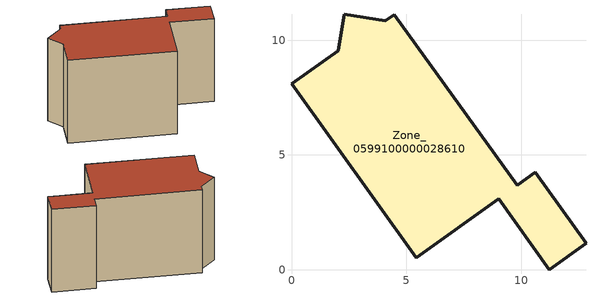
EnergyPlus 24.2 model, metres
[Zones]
Zone_0599100000028610
 floor ground (C_G): 9.02,3.1 5.42,0.53 0,8.1 2.03,9.55 2.3,11.13 4.08,10.84 4.47,11.11 9.83,3.67 10.62,4.24 12.83,1.15 11.23,0 z0
 wall outside (C_F): 5.42,0.53 9.02,3.1 11.23,0 12.83,1.15 10.62,4.24 9.83,3.67 4.47,11.11 4.08,10.84 2.3,11.13 2.03,9.55 0,8.1 5.42,0.53 z0:8.3
 roof outside (C_R): 2.3,11.13 2.03,9.55 0,8.1 5.42,0.53 9.02,3.1 11.23,0 12.83,1.15 10.62,4.24 9.83,3.67 4.47,11.11 4.08,10.84 z8.3
[BUILDING]
Pand.0599100000028610: North Axis=0; Terrain=City; Loads Convergence Tolerance Value=0.04; Temperature Convergence Tolerance Value=0.4; Solar Distribution=FullExterior; Maximum Number of Warmup Days=25; Minimum Number of Warmup Days=1
[Site:Location]
Rotterdam.The.Hague.AP_ZH_NLD Design_Conditions: Latitude=51.96; Longitude=4.45; Time Zone=1; Elevation=-4.5
[SITE:GROUNDTEMPERATURE:BUILDINGSURFACE]
18, 18, 18, 18, 18, 18, 18, 18, 18, 18, 18, 18
[MATERIAL] Thermal Absorptance=0.9; Solar Absorptance=0.7; Visible Absorptance=0.7
Name | Roughness | Thickness | Conductivity | Density | Specific Heat
G.TI.1975-1991 | MediumSmooth | 0.15 | 0.288461 | 540 | 1210
F.TI.1975-1991 | Rough | 0.3 | 0.230769 | 1920 | 840
R.TI.1975-1991 | MediumRough | 0.2 | 0.153846 | 1500 | 1000
[CONSTRUCTION]
C_G: G.TI.1975-1991
C_F: F.TI.1975-1991
C_R: R.TI.1975-1991
[ZONE]
Zone_0599100000028610: Type=1; Multiplier=1; Ceiling Height=Autocalculate; Volume=Autocalculate; Floor Area=autocalculate; Part of Total Floor Area=Yes
[ZONEINFILTRATION:DESIGNFLOWRATE]
Infil_Zone_0599100000028610: Zone or ZoneList or Space or SpaceList=Zone_0599100000028610; Schedule=AlwaysOn; Design Flow Rate Calculation Method=Flow/Area; Flow Rate per Floor Area=0.003; Constant Term Coefficient=1; Temperature Term Coefficient=0; Velocity Term Coefficient=0; Velocity Squared Term Coefficient=0
[HVACTEMPLATE:ZONE:IDEALLOADSAIRSYSTEM]
Zone_0599100000028610: Maximum Heating Supply Air Temperature=50; Minimum Cooling Supply Air Temperature=13; Maximum Heating Supply Air Humidity Ratio=0.0156; Minimum Cooling Supply Air Humidity Ratio=0.0077; Heating Limit=NoLimit; Cooling Limit=NoLimit; Dehumidification Control Type=ConstantSensibleHeatRatio; Cooling Sensible Heat Ratio=0.7; Dehumidification Setpoint=60; Humidification Control Type=None; Humidification Setpoint=30; Outdoor Air Method=None; Outdoor Air Flow Rate per Person=0.00944; Outdoor Air Flow Rate per Zone Floor Area=0; Outdoor Air Flow Rate per Zone=0; Demand Controlled Ventilation Type=None; Outdoor Air Economizer Type=NoEconomizer; Heat Recovery Type=None; Sensible Heat Recovery Effectiveness=0.7; Latent Heat Recovery Effectiveness=0.65
[ZONECONTROL:THERMOSTAT]
ThermostatControl_Zone_0599100000028610: Zone or ZoneList=Zone_0599100000028610; Control Type Schedule=DualSetpointControlType; Control 1=Thermostat_Zone_0599100000028610; Temperature Difference Between Cutout And Setpoint=0
[THERMOSTATSETPOINT:DUALSETPOINT]
Thermostat_Zone_0599100000028610: Heating Setpoint Temperature Schedule=HeatingSetpoint_Zone_0599100000028610; Cooling Setpoint Temperature Schedule=CoolingSetpoint_Zone_0599100000028610
[SCHEDULE:COMPACT]
HeatingSetpoint_Zone_0599100000028610: Through: 12/31, For: AllDays, Until: 24:00, 21
CoolingSetpoint_Zone_0599100000028610: Through: 12/31, For: AllDays, Until: 24:00, 24
DualSetpointControlType: Through: 12/31, For: AllDays, Until: 24:00, 4
AlwaysOn: Through: 12/31, For: AllDays, Until: 24:00, 1
